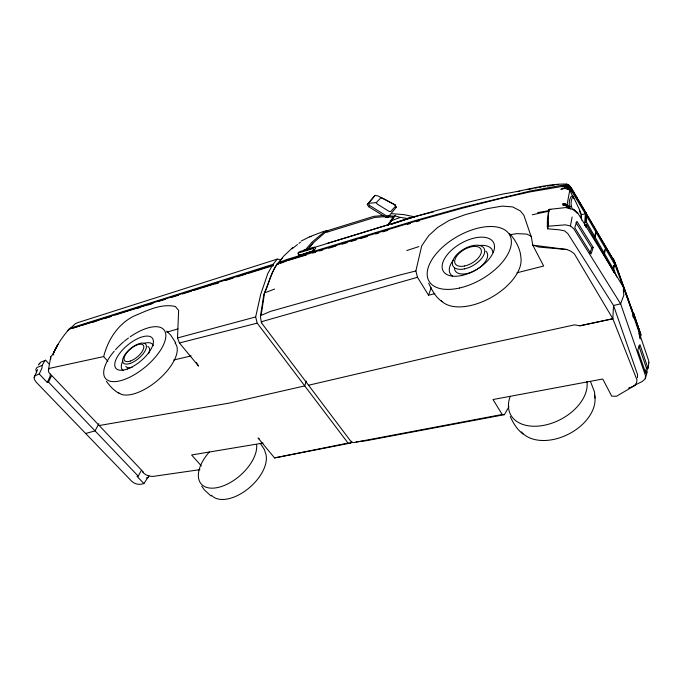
<?xml version="1.0" encoding="UTF-8"?>
<svg xmlns="http://www.w3.org/2000/svg" width="683" height="683" viewBox="0 0 683 683"><rect width="100%" height="100%" fill="white"/><g stroke="black" fill="none" stroke-linecap="round" stroke-linejoin="round"><path stroke-width="1.02" d="M49.219 364.065L45.65 360.24L44.6 361.119L42.056 365.465L42.047 367.813L39.247 373.985L34.961 375.718L34.15 377.417L34.474 379.475L35.917 381.874L131.879 481.447C135.166 484.384 139.802 485.118 143.9 483.547L148.962 475.795M639.783 332.792L639.792 331.246L613.471 258.652M279.62 259.472L277.238 259.122L273.115 264.295L273.123 265.875L272.355 265.328L68.906 329.206C62.768 336.71 56.783 344.924 53.248 353.939L50.713 356.842L48.408 370.177L48.817 372.423L143.251 471.953L142.653 472.081C145.863 475.769 150.952 477.161 155.664 476.034L199.948 469.648M640.774 333.996L640.202 338.486L640.774 333.996L640.475 337.863M298.599 255.647L313.762 250.687L298.599 255.647L298.104 253.103L299.35 251.754L314.163 247.229L315.64 248.416L312.601 251.523M547.305 226.5L547.45 218.415L548.244 226.227L547.305 226.5L547.621 228.822L559.488 229.829L564.628 230.905L567.889 233.671L613.547 305.523L637.58 374.677L637.401 377.75M585.937 227.439L586.193 223.862L614.196 272.756L614.435 270.886L586.364 221.847L586.765 216.195L615.221 265.474L633.209 313.898L632.859 316.801M614.418 271.467L614.435 270.886L616.706 276.871M580.934 217.706L581.045 214.675L585.382 213.856L584.503 225.458M581.532 219.994L581.361 214.453L579.765 210.253L573.08 196.277L571.278 196.294C569.007 199.632 568.58 204.661 570.092 208.4M564.935 187.842L570.39 189.831L572.354 191.607L567.838 189.123L568.094 187.962L564.935 187.842L560.854 189.293L564.901 188.431L565.251 187.313L570.518 189.14L570.365 190.403L572.243 192.136L585.382 213.856M196.405 362.596L198.531 366.054L179.433 342.968L177.512 337.957L178.63 310.475L175.394 306.513C160.881 303.184 146.606 310.859 133.518 316.272C117.826 324.305 107.931 339.844 103.671 356.586L49.33 368.393L48.408 370.177M508.98 406.616L504.395 414.675L502.218 414.487L492.989 399.546L602.748 379.005L611.729 396.183L616.553 396.234L634.84 385.46L636.513 382.796L636.974 379.919L612.83 318.748L613.547 305.523L620.616 303.807L623.827 295.244L623.314 289.788L624.066 288.166L577.579 212.703L573.182 209.211L577.536 213.292L573.182 209.211M633.431 385.861L642.464 381.37L645.29 378.681L645.495 375.616L620.616 303.807L573.737 228.72L570.459 225.928L565.285 224.844L548.244 226.227L548.133 217.612L548.995 209.425L550.848 209.485M50.294 374.233L50.124 376.384L47.281 382.454L39.247 373.985M547.672 220.114L548.278 212.311L548.944 210.74M648.295 367.992L648.85 361.631L648.534 363.347M502.218 414.487L353.367 442.627L351.514 442.217L261.41 322.735L260.419 316.63L263.86 294.245C268.607 283.957 271.014 271.954 278.263 262.895L287.295 259.318L415.981 220.37L462.98 207.239L530.648 190.941L560.589 185.528L565.652 185.05L565.976 186.724L568.068 186.57L571.808 189.558L586.56 214.044L586.432 214.872L585.971 213.079L586.56 214.044M567.411 205.131L567.402 206.718L568.905 208.255L569.178 206.906L567.411 205.131L565.404 204.038L562.903 204.08L567.351 205.72L569.067 207.461L565.464 205.703L565.404 204.038L562.963 203.5L563.099 205.207L567.351 205.72L569.178 206.906L570.245 208.682M633.457 316.767L633.611 313.147L639.962 332.476L615.101 262.511L571.808 189.558L570.723 189.422L568.068 186.57L565.575 185.853L529.837 191.94L500.024 198.642L462.562 208.144L416.084 221.104L286.928 260.394L277.136 263.886C271.066 272.679 269.059 283.53 264.552 292.913L261.154 315.367L270.519 311.371L398.368 275.369L415.87 270.972L421.727 245.752L428.745 235.592L437.649 227.456L449.115 220.447L465.311 214.633L487.047 208.682L502.218 206.104L512.651 206.915L520.309 210.919L523.887 215.256L531.451 237.513L532.749 245.129L543.668 266.02L516.946 272.799M633.73 318.099L633.978 316.05L640.688 335.507M613.24 269.7L613.855 265.619M613.59 270.434L614.196 266.344M604.395 254.699L605.206 249.619M604.037 253.956L604.694 249.893M547.962 226.79L547.621 228.822L547.612 226.893M595.132 237.547L595.832 233.501M594.594 237.804L595.474 232.741M570.459 225.928L572.123 216.972M572.243 192.136L572.508 190.839L570.39 189.831L569.793 190.13L567.018 204.917L567.351 205.72M633.414 316.895L633.525 313.984M614.196 272.756L614.324 272.15M615.349 264.876L615.221 265.482L613.291 265.977L615.221 265.474L615.101 262.511M434.729 293.664L428.557 295.227L431.204 287.748M351.83 441.192L350.866 443.011L348.048 443.071L257.201 323.144L255.655 316.946L260.675 294.45L267.787 273.533L272.355 265.328M645.29 378.681L647.322 371.8M589.924 253.402L591.7 247.835L575.974 222.632M593.185 247.425L591.119 253.931L574.745 227.661L576.913 221.292L593.185 247.425L591.7 247.835M549.277 209.954L548.995 209.425L548.389 210.355L549.38 209.664M306.3 381.088L304.738 385.895L229.275 403.107L99.334 425.5M645.128 371.979L646.485 368.274L638.861 345.88M647.885 367.983L645.853 373.541L637.751 350.097L639.945 344.591L647.885 367.983L646.485 368.274M34.15 377.417L37.599 369.614M47.281 382.454L48.51 382.104L51.404 376.017M276.444 265.217L277.136 263.886L277.955 264.492M143.9 483.547L137.01 476.375L138.214 476.128L141.159 470.758M38.393 364.978L39.503 363.143M39.614 363.945L40.656 362.221L45.65 360.24M98.881 423.682L95.039 430.896L85.426 433.551M261.41 322.735L262.178 321.514L417.484 277.298L428.557 295.227M391.393 220.635L388.32 225.27L395.192 215.239L391.393 220.635L400.4 217.407L407.358 218.475L413.958 217.109M67.728 330.905L68.906 329.206M68.718 329.94L75.275 323.742L77.631 322.675L277.238 259.122M308.153 249.508L312.925 243.174L327.131 230.777L373.951 216.298L384.017 215.478M277.571 264.227L282.164 258.396M367.283 204.516L375.104 195.398L377.93 195.91L395.124 204.926L396.242 207.273L388.046 217.22L385.784 217.339L368.615 206.684L367.283 204.516L375.104 195.398M368.615 206.684L369.597 205.463L368.257 203.303L376.29 202.646L380.79 197.848L382.736 198.275L395.124 204.926M573.08 196.277C570.553 200.093 570.442 205.72 572.678 209.724M385.784 217.339L386.783 216.144L389.054 216.024L388.046 217.22M298.104 253.103L313.002 248.595L314.163 247.229M307.128 249.858L312.925 243.174M394.74 204.652L395.559 206.198L390.77 211.499L389.225 211.482L377.255 204.072L376.29 202.646M292.862 247.494L283.53 256.27L278.263 262.895L278.34 264.159M613.616 262.093L614.367 261.487L571.62 188.209L568.06 185.58L565.652 185.05M384.742 216.656L374.668 217.45L327.857 231.887L327.131 230.777L325.279 231.042L312.165 242.038L305.711 249.466L303.739 250.277L306.18 249.961L305.711 249.466L306.488 250.601M572.345 192.162L570.723 189.422L571.62 188.209L565.575 185.853M292.111 248.732L297.472 244.54M299.009 243.344L300.537 242.141M312.242 251.54L314.129 250.174L313.002 248.595M566.002 186.459L568.06 185.58L567.044 186.228L569.067 187.338L570.049 186.638L566.002 186.459L568.418 187.338M566.625 184.384L568.888 185.05L566.625 184.384L567.112 184.06C546.161 183.531 525.218 190.634 504.515 193.716C474.83 200.239 445.376 207.777 416.203 216.315M301.331 240.971L309.544 236.822L323.99 231.255M629.06 388.14L634.84 385.46M69.845 328.335L273.115 264.295M42.056 365.465L36.95 367.48L35.832 369.315L36.669 372.79M280.192 263.45L286.689 260.974M264.552 292.913L274.575 289.071M325.27 231.938L327.251 231.196L325.535 231.81M391.325 224.195L407.358 218.475L433.637 211.815M406.786 250.559L418.892 246.589M391.282 224.306L415.99 216.28L327.251 243.396M72.97 328.164L80.099 325.936M82.139 325.304L110.655 316.391M114.727 315.119L133.057 309.39M134.073 309.066L152.224 303.397M158.268 301.502L165.329 299.299M171.382 297.404L178.442 295.201M182.472 293.938L191.547 291.103M193.562 290.471L200.623 288.269M201.63 287.953L217.8 282.899M225.885 280.371L232.963 278.16M237.001 276.897L246.093 274.054M248.117 273.422L273.379 265.525M93.119 322.111L96.175 321.155M104.32 318.611L111.449 316.383M136.865 308.443L139.887 307.495M147.955 304.977L152.992 303.406M215.529 283.872L218.56 282.924M307.179 249.654L388.055 224.809L393.681 216.144L387.884 215.743M287.62 260.616L306.633 254.887M312.635 253.077L315.64 252.172M319.644 250.96L322.649 250.055M328.762 248.202L335.899 246.042M342.012 244.19L347.109 242.644M351.19 241.415L356.287 239.87M360.368 238.632L367.497 236.472M375.659 234.004L378.715 233.074M382.796 231.844L387.893 230.299M407.256 224.434L410.312 223.503M312.029 251.942L299.47 255.715L298.616 254.853L299.487 254.981M166.78 332.151L177.998 328.924M416.434 221.651L419.49 220.797M177.512 337.957L255.655 316.946M563.099 205.207L566.352 204.559M179.433 342.968L257.201 323.144M308.554 385.246L462.041 349.44L574.446 324.877L579.987 325.782L612.83 318.748L574.335 253.82L570.988 251.267L566.788 249.508L532.749 245.129L539.135 247.101L566.788 249.508M173.695 360.009L191.12 355.92M579.987 325.782L612.83 318.748M532.347 214.752L548.833 211.192M517.782 191.658L519.806 191.24M527.908 189.567L532.962 188.517M146.393 477.921L148.185 477.554M259.583 439.22L258.063 437.999L274.549 457.926L348.048 443.071M350.866 443.011L274.549 457.926M628.949 387.833L629.82 387.662M569.332 206.608L571.219 206.257M309.544 236.822L311.457 236.489M537.632 212.609L549.115 210.603M509.851 234.798L516.792 233.62L526.875 234.107L531.485 236.395M504.395 414.675L366.37 440.706L356.133 441.961M263.1 443.054L191.59 454.972L201.365 465.917M534.985 188.098L537.034 187.774M539.075 187.458L541.124 187.133M543.164 186.809L545.213 186.485M547.254 186.16L554.417 185.025M556.457 184.7L558.506 184.376M327.857 231.887L326.013 232.152L325.279 231.042M548.995 209.425L566.89 207.444M562.365 186.835L564.184 186.647M391.393 213.668L403.969 214.633L414.897 216.912M572.508 190.839L570.518 189.14L564.901 188.431L567.838 189.123M387.645 216.861L393.451 217.279M570.39 189.831L568.956 189.703L567.872 188.551M565.345 204.618L567.018 204.917L568.41 207.709M394.663 215.871L400.4 217.407M566.608 207.837L571.475 209.211M119.747 393.57C114.181 391.052 109.937 386.168 106.403 381.302M369.597 205.463L386.783 216.144M569.076 185.699L570.305 186.485L567.966 184.897L571.227 189.379M442.191 301.707C435.677 297.361 431.912 290.138 428.685 283.223M572.277 191.71L570.664 188.969L569.101 187.731L570.151 187.808L570.723 189.422M211.073 496.029L204.593 490.104L201.681 486.159M522.999 434.038C517.159 429.539 513.146 423.161 510.261 416.468M166.729 331.127L170.724 335.114L175.727 342.798M569.067 187.338L570.664 188.969M138.214 476.128L48.51 382.104M103.671 356.586L107.863 361.273M509.569 233.569C515.571 240.194 520.352 248.603 520.907 257.645A45.906 24.981 -29.6 0 1 490.001 298.138A45.906 24.981 -29.6 0 1 441.158 300.597M260.274 443.284L264.526 449.781L265.294 452.505A34.611 19.483 -41.4 0 1 247.886 488.943A34.611 19.483 -41.4 0 1 211.499 495.277M395.559 206.198L396.242 207.273M569.793 190.13L573.694 198.625M579.312 210.893L580.61 213.728M638.776 333.227L640.458 338.87M590.624 381.874L594.552 392.076L594.987 398.027M624.066 288.166L648.645 360.598M633.611 313.147L639.962 332.476M53.248 353.35L53.684 354.955M585.971 213.079L586.432 214.872M415.87 270.972L417.484 277.298M50.713 356.842L50.807 358.934M485.886 251.199A18.313 9.733 -29.8 0 1 478.254 268.556M477.502 269.059A18.313 9.733 -29.8 0 1 454.434 268.317M479.031 245.539A24.118 12.823 -29.8 0 1 492.947 252.42M452.616 276.18A24.118 12.823 -29.8 0 1 453.563 259.873M147.801 346.469A15 6.591 -39.9 0 1 148.535 353.623M132.101 367.317A15 6.591 -39.9 0 1 125.8 366.43M123.469 370.604A19.747 8.683 -39.9 0 1 122.88 360.974M144.122 343.336A19.747 8.683 -39.9 0 1 153.333 345.76M130.129 336.839A38.035 16.605 -39.8 0 1 165.337 339.639A38.035 16.605 -39.8 0 1 119.431 380.969A38.035 16.605 -39.8 0 1 114.24 351.147M115.538 349.662A38.035 16.605 -39.8 0 1 123.614 341.85M124.4 341.193A38.035 16.605 -39.8 0 1 128.472 338.025M175.002 343.088A37.642 16.973 -40 0 1 158.618 379.517A37.642 16.973 -40 0 1 118.347 392.554M594.603 395.175A41.526 27.687 -27 0 1 568.171 434.328A41.526 27.687 -27 0 1 521.351 431.869M586.91 381.421A41.987 27.448 -27.4 0 1 544.155 425.278A41.987 27.448 -27.4 0 1 510.184 396.516M256.646 444.949A34.944 19.244 -41.2 0 1 215.837 487.875A34.944 19.244 -41.2 0 1 209.297 452.018M53.948 351.882L53.248 353.939L53.948 351.882M585.912 221.804L585.852 222.53L585.843 213.907L585.912 221.804M57.048 346.102L54.068 351.779L57.987 344.394L57.048 346.102M461.87 275.471A28.925 15.239 -29.9 0 0 493.544 242.567A28.925 15.239 -29.9 0 0 449.568 252.095A28.925 15.239 -29.9 0 0 461.87 275.471M464.577 265.994A14.778 7.786 -29.9 0 0 480.952 249.235A14.778 7.786 -29.9 0 0 458.549 253.922A14.778 7.786 -29.9 0 0 464.577 265.994M464.431 268.88A17.843 9.417 -29.9 0 0 484.153 248.621A17.843 9.417 -29.9 0 0 457.072 254.307A17.843 9.417 -29.9 0 0 464.431 268.88M459.505 288.021A46.487 24.545 -29.9 0 0 509.672 234.943A46.487 24.545 -29.9 0 0 438.699 250.951A46.487 24.545 -29.9 0 0 459.505 288.021M127.328 369.016A23.666 10.313 -39.8 0 0 153.146 339.69A23.666 10.313 -39.8 0 0 121.753 350.797A23.666 10.313 -39.8 0 0 127.328 369.016M130.393 361.034A12.089 5.268 -39.8 0 0 143.686 346.068A12.089 5.268 -39.8 0 0 127.704 351.617A12.089 5.268 -39.8 0 0 130.393 361.034M130.265 363.399A14.599 6.369 -39.8 0 0 146.282 345.316A14.599 6.369 -39.8 0 0 126.961 352.044A14.599 6.369 -39.8 0 0 130.265 363.399"/></g></svg>
